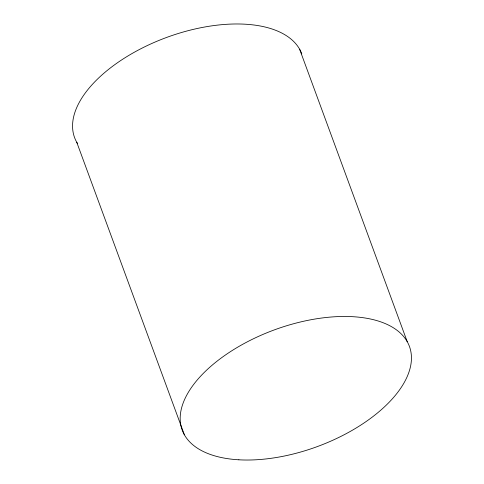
<?xml version="1.0" encoding="UTF-8"?>
<svg xmlns="http://www.w3.org/2000/svg" width="484" height="484" viewBox="0 0 484 484"><rect width="100%" height="100%" fill="white"/><g stroke="black" fill="none" stroke-linecap="round" stroke-linejoin="round"><path stroke-width="0.73" d="M299.62 49.211L407.238 341.704M76.762 142.296L184.38 434.789M77.488 143.518A121.073 62.176 -20.2 0 1 160.676 39.724A121.073 62.176 -20.2 0 1 301.804 53.905M238.866 459.8A121.073 62.176 -20.2 0 0 411.442 357.434A121.073 62.176 -20.2 0 0 237.118 347.506A121.073 62.176 -20.2 0 0 238.866 459.8"/></g></svg>
